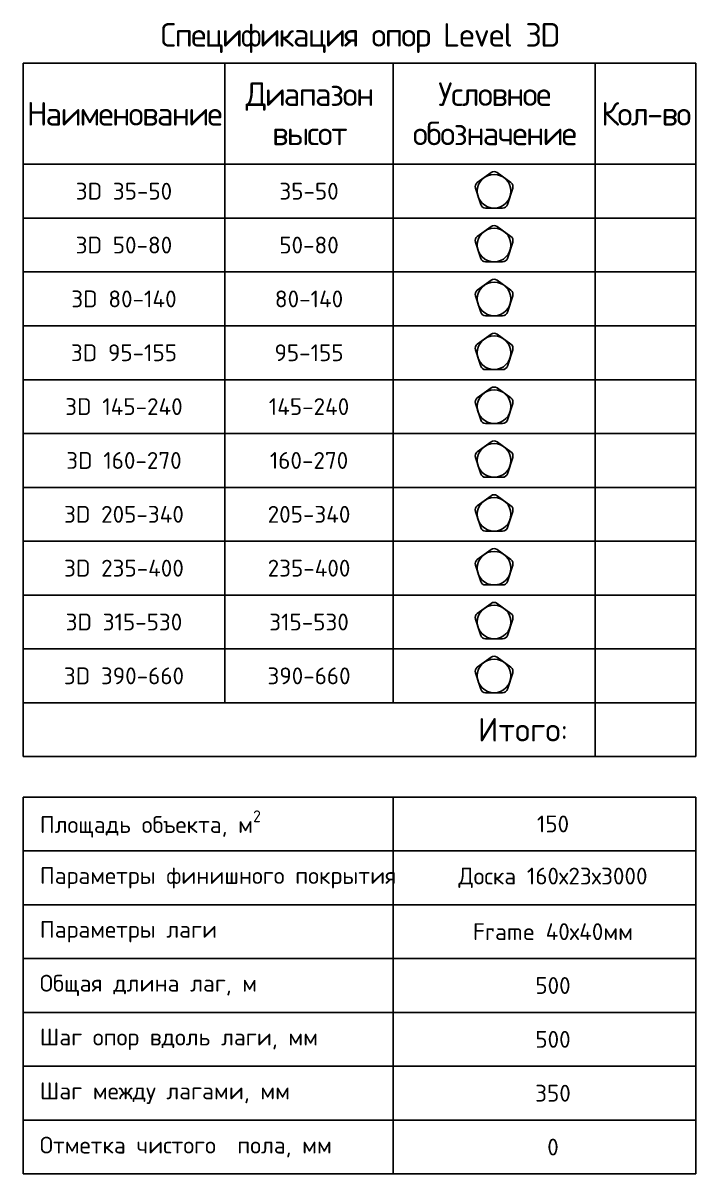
# Model space of a CAD drawing. Header units: millimetres. Extents: x 0 to 118495, y -9165 to 19499.
# Drawn here: x 69855 to 79855, y 0 to 17099 of the extents above; entities that cross this region are included whole.
import ezdxf

# ---------------------------------------------------------------- set-up
doc = ezdxf.new("R2010")
doc.units = ezdxf.units.MM
doc.styles.add('isocpeur', font='isocpeur.ttf')

msp = doc.modelspace()

# ---------------------------------------------------------------- linework, layer by layer
for p, q in [((69855, 16500), (69855, 15000)), ((69855, 16500), (79855, 16500)), ((72855, 16500), (72855, 15000)), ((75355, 16500), (75355, 15000)), ((78355, 16500), (78355, 15000)), ((79855, 16500), (79855, 15000)), ((69855, 15000), (79855, 15000)), ((69855, 15000), (69855, 6200)), ((72855, 15000), (72855, 7000)), ((75355, 15000), (75355, 7000)), ((78355, 15000), (78355, 6200)), ((79855, 15000), (79855, 6200)), ((69855, 14200), (79855, 14200)), ((69855, 13400), (79855, 13400)), ((69855, 12600), (79855, 12600)), ((69855, 11800), (79855, 11800)), ((69855, 11000), (79855, 11000)), ((69855, 10200), (79855, 10200)), ((69855, 9400), (79855, 9400)), ((69855, 8600), (79855, 8600)), ((69855, 7800), (79855, 7800)), ((69855, 7000), (79855, 7000)), ((69855, 6200), (79855, 6200)), ((69855, 5600), (69855, 0)), ((69855, 5600), (79855, 5600)), ((75355, 5600), (75355, 0)), ((79855, 5600), (79855, 0)), ((69855, 4800), (79855, 4800)), ((69855, 4000), (79855, 4000)), ((69855, 3200), (79855, 3200)), ((69855, 2400), (79855, 2400)), ((69855, 1600), (79855, 1600)), ((69855, 800), (79855, 800)), ((69855, 0), (79855, 0))]:
    msp.add_line(p, q)
at = {"color": 92}
msp.add_lwpolyline([(77053, 14402), (77132, 14644, 0.32492), (77105, 14728), (76899, 14877, 0.32492), (76811, 14877), (76605, 14728, 0.32492), (76578, 14644), (76657, 14402, 0.32492), (76728, 14350), (76982, 14350, 0.32492)], format="xyb", close=True, dxfattribs=at)
at = {"color": 131}
msp.add_lwpolyline([(77053, 13602), (77132, 13844, 0.32492), (77105, 13928), (76899, 14077, 0.32492), (76811, 14077), (76605, 13928, 0.32492), (76578, 13844), (76657, 13602, 0.32492), (76728, 13550), (76982, 13550, 0.32492)], format="xyb", close=True, dxfattribs=at)
at = {"color": 30}
msp.add_lwpolyline([(77053, 12802), (77132, 13044, 0.32492), (77105, 13128), (76899, 13277, 0.32492), (76811, 13277), (76605, 13128, 0.32492), (76578, 13044), (76657, 12802, 0.32492), (76728, 12750), (76982, 12750, 0.32492)], format="xyb", close=True, dxfattribs=at)
at = {"color": 160}
msp.add_lwpolyline([(77053, 12002), (77132, 12244, 0.32492), (77105, 12328), (76899, 12477, 0.32492), (76811, 12477), (76605, 12328, 0.32492), (76578, 12244), (76657, 12002, 0.32492), (76728, 11950), (76982, 11950, 0.32492)], format="xyb", close=True, dxfattribs=at)
at = {"color": 60}
msp.add_lwpolyline([(77053, 11202), (77132, 11444, 0.32492), (77105, 11528), (76899, 11677, 0.32492), (76811, 11677), (76605, 11528, 0.32492), (76578, 11444), (76657, 11202, 0.32492), (76728, 11150), (76982, 11150, 0.32492)], format="xyb", close=True, dxfattribs=at)
at = {"color": 134}
msp.add_lwpolyline([(77053, 10402), (77132, 10644, 0.32492), (77105, 10728), (76899, 10877, 0.32492), (76811, 10877), (76605, 10728, 0.32492), (76578, 10644), (76657, 10402, 0.32492), (76728, 10350), (76982, 10350, 0.32492)], format="xyb", close=True, dxfattribs=at)
at = {"color": 42}
msp.add_lwpolyline([(77053, 9602), (77132, 9844, 0.32492), (77105, 9928), (76899, 10077, 0.32492), (76811, 10077), (76605, 9928, 0.32492), (76578, 9844), (76657, 9602, 0.32492), (76728, 9550), (76982, 9550, 0.32492)], format="xyb", close=True, dxfattribs=at)
at = {"color": 26}
msp.add_lwpolyline([(77053, 8802), (77132, 9044, 0.32492), (77105, 9128), (76899, 9277, 0.32492), (76811, 9277), (76605, 9128, 0.32492), (76578, 9044), (76657, 8802, 0.32492), (76728, 8750), (76982, 8750, 0.32492)], format="xyb", close=True, dxfattribs=at)
at = {"color": 6}
msp.add_lwpolyline([(77053, 8002), (77132, 8244, 0.32492), (77105, 8328), (76899, 8477, 0.32492), (76811, 8477), (76605, 8328, 0.32492), (76578, 8244), (76657, 8002, 0.32492), (76728, 7950), (76982, 7950, 0.32492)], format="xyb", close=True, dxfattribs=at)
at = {"color": 163}
msp.add_lwpolyline([(77053, 7202), (77132, 7444, 0.32492), (77105, 7528), (76899, 7677, 0.32492), (76811, 7677), (76605, 7528, 0.32492), (76578, 7444), (76657, 7202, 0.32492), (76728, 7150), (76982, 7150, 0.32492)], format="xyb", close=True, dxfattribs=at)
at = {"color": 92}
msp.add_circle((76855, 14600), 250, dxfattribs=at)
at = {"color": 131}
msp.add_circle((76855, 13800), 250, dxfattribs=at)
at = {"color": 30}
msp.add_circle((76855, 13000), 250, dxfattribs=at)
at = {"color": 160}
msp.add_circle((76855, 12200), 250, dxfattribs=at)
at = {"color": 60}
msp.add_circle((76855, 11400), 250, dxfattribs=at)
at = {"color": 134}
msp.add_circle((76855, 10600), 250, dxfattribs=at)
at = {"color": 42}
msp.add_circle((76855, 9800), 250, dxfattribs=at)
at = {"color": 26}
msp.add_circle((76855, 9000), 250, dxfattribs=at)
at = {"color": 6}
msp.add_circle((76855, 8200), 250, dxfattribs=at)
at = {"color": 163}
msp.add_circle((76855, 7400), 250, dxfattribs=at)

# ---------------------------------------------------------------- texts
at = {"ltscale": 30, "attachment_point": 5, "style": 'isocpeur'}
for s, insert, char_height, width in [('\\pxqc;{\\T0.9;Спецификация опор Level 3D}', (74855, 16875), 350, 10000), ('\\pxqc;{\\T0.9;Диапазон высот}', (74105, 15750), 350, 2500), ('\\pxqc;{\\T0.9;Условное обозначение}', (76855, 15750), 350, 3000), ('\\pxqc;{\\T0.9;Наименование}', (71355, 15750), 350, 3000), ('\\pxqc;{\\T0.9;Кол-во}', (79105, 15750), 350, 1500), ('\\pxqc;3D 35-50', (71355, 14600), 250, 3000), ('\\pxqc;35-50', (74105, 14600), 250, 2500), ('\\pxqc;3D 50-80', (71355, 13800), 250, 3000), ('\\pxqc;50-80', (74105, 13800), 250, 2500), ('\\pxqc;3D 80-140', (71355, 13000), 250, 3000), ('\\pxqc;80-140', (74105, 13000), 250, 2500), ('\\pxqc;3D 95-155', (71355, 12200), 250, 3000), ('\\pxqc;95-155', (74105, 12200), 250, 2500), ('\\pxqc;3D 145-240', (71355, 11400), 250, 3000), ('\\pxqc;145-240', (74105, 11400), 250, 2500), ('\\pxqc;3D 160-270', (71355, 10600), 250, 3000), ('\\pxqc;160-270', (74105, 10600), 250, 2500), ('\\pxqc;3D 205-340', (71355, 9800), 250, 3000), ('\\pxqc;205-340', (74105, 9800), 250, 2500), ('\\pxqc;3D 235-400', (71355, 9000), 250, 3000), ('\\pxqc;235-400', (74105, 9000), 250, 2500), ('\\pxqc;3D 315-530', (71355, 8200), 250, 3000), ('\\pxqc;315-530', (74105, 8200), 250, 2500), ('\\pxqc;3D 390-660', (71355, 7400), 250, 3000), ('\\pxqc;390-660', (74105, 7400), 250, 2500), ('\\pxr1.14286,qr;Итого:', (76855, 6600), 350, 3000), ('\\A1;\\pxl1,ql;Площадь объекта, м{\\H0.7x;\\S2^ ;}', (72605, 5200), 250, 5500), ('\\pxl1,qc;150', (77605, 5200), 250, 4500), ('\\pxl1,ql;Параметры финишного покрытия', (72605, 4400), 250, 5500), ('\\pxl1,qc;Доска 160х23х3000', (77605, 4400), 250, 4500), ('\\pxi1,ql;Параметры лаги', (72605, 3600), 250, 5500), ('\\pxl1,qc;Frame 40х40мм', (77605, 3600), 250, 4500), ('\\pxi1,ql;Общая длина лаг, м', (72605, 2800), 250, 5500), ('\\pxl1,qc;500', (77605, 2800), 250, 4500), ('\\pxi1,ql;Шаг опор вдоль лаги, мм', (72605, 2000), 250, 5500), ('\\pxl1,qc;500', (77605, 2000), 250, 4500), ('\\pxi1,ql;Шаг между лагами, мм', (72605, 1200), 250, 5500), ('\\pxl1,qc;350', (77605, 1200), 250, 4500), ('\\pxi1,ql;Отметка чистого  пола, мм', (72605, 400), 250, 5500), ('\\pxl1,qc;0', (77605, 400), 250, 4500)]:
    msp.add_mtext(s, dxfattribs=dict(at, insert=insert, char_height=char_height, width=width))

doc.saveas('drawing.dxf')
